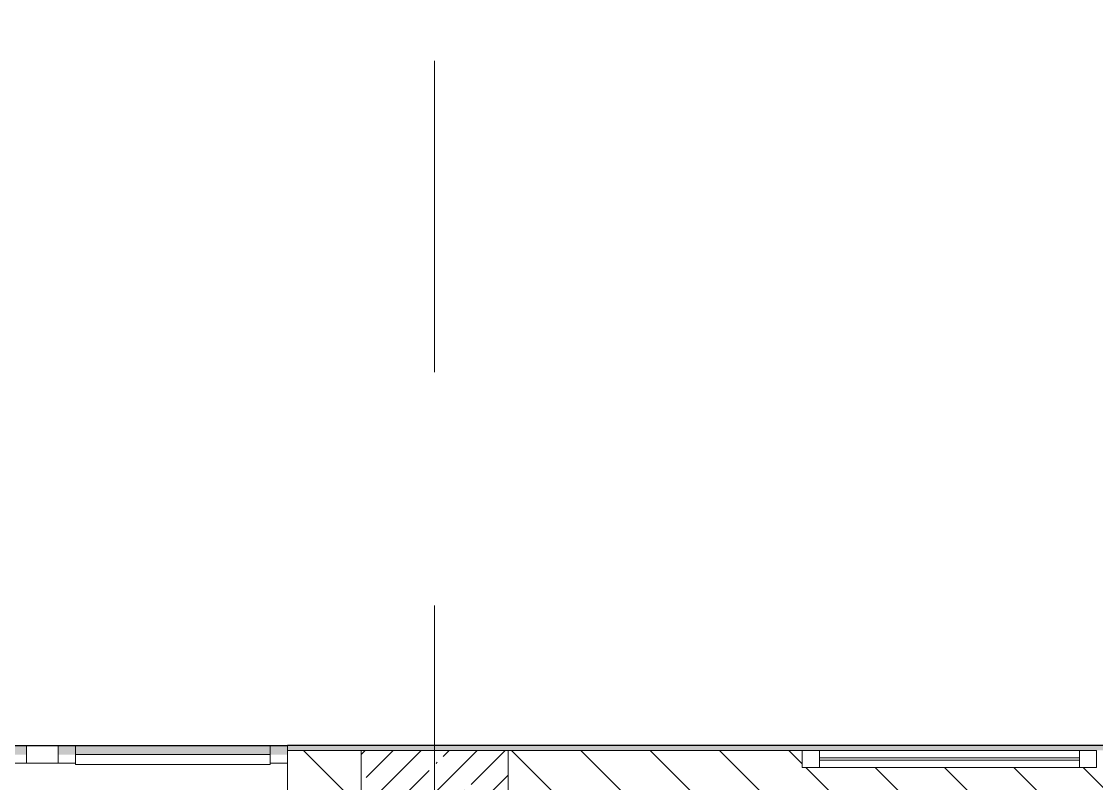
# Model space of a CAD drawing. Header units: millimetres. Extents: x -213547 to 415037, y -3642 to 106956.
# Drawn here: x 31690 to 36075, y 86951 to 90060 of the extents above; entities that cross this region are included whole.
import ezdxf

# ---------------------------------------------------------------- set-up
doc = ezdxf.new("R2010")
doc.units = ezdxf.units.MM
doc.linetypes.add('Осевая', pattern=[6350, 1270, -952.5, 3175, -952.5])
doc.layers.add('A-AREA-PATT-1', color=7, linetype='Continuous', lineweight=5, true_color=0xa5bae0, transparency=1)
for name, color, linetype, lineweight in [('A-FLOR', 7, 'Continuous', 9), ('A-GLAZ', 7, 'Continuous', 9), ('A-GLAZ-1', 7, 'Continuous', 5), ('A-GLAZ-CURT', 7, 'Continuous', 9), ('A-GLAZ-CURT-2', 7, 'Continuous', 20), ('A-GLAZ-CWMG', 7, 'Continuous', 9), ('A-GLAZ-CWMG-1', 7, 'Continuous', 20), ('A-WALL', 7, 'Continuous', 5), ('I-WALL', 7, 'Continuous', 5), ('S-COLS', 7, 'Continuous', 9), ('S-COLS-1', 7, 'Continuous', 5), ('Оси-2', 7, 'Осевая', 9)]:
    doc.layers.add(name, color=color, linetype=linetype, lineweight=lineweight)
doc.layers.add('A-WALL-1', color=9, linetype='Continuous', lineweight=5, true_color=0x808080)
doc.layers.add('A-WALL-FNSH-1', color=9, linetype='Continuous', lineweight=5, true_color=0x808080)
pattern_1 = [(135, (0, 0), (-141.4214, -141.4214), [])]

# ---------------------------------------------------------------- blocks, each defined once
blk = doc.blocks.new('BSC_Колонна _Прямоугольная - 600х600-V39-Объем проектирования 1 этажа')
at = {"layer": 'S-COLS-1'}
h = blk.add_hatch(dxfattribs=at)
h.set_pattern_fill('FP_65', color=256, style=0, pattern_type=2)
h.set_pattern_definition([(45, (-33310, -7600), (-114.04925, 114.04925), []), (45, (-33195.95, -7600), (-114.04925, 114.04925), [201.613, -40.323, 6.706, -33.617])])
h.paths.add_polyline_path([(300, -300), (300, 300), (-300, 300), (-300, -300)])
for p, q in [((300, 300), (-300, 300)), ((-300, 300), (-300, -300)), ((300, -300), (300, 300)), ((-300, -300), (300, -300))]:
    blk.add_line(p, q, dxfattribs=at)
blk = doc.blocks.new('Прямоугольный импост - 50 x 70 мм-V257-Объем проектирования 1 этажа')
at = {"layer": 'A-GLAZ-CWMG-1'}
for p, q in [((-70, 35), (0, 35)), ((-70, -35), (-70, 35)), ((0, 35), (0, -35)), ((0, -35), (-70, -35))]:
    blk.add_line(p, q, dxfattribs=at)
blk = doc.blocks.new('Системная панель - Стемалит - 40мм-31720939-Объем проектирования 1 этажа')
at = {"layer": 'A-GLAZ-CURT-2'}
for p, q in [((65, 35), (-65, 35)), ((-65, 35), (-65, -35)), ((65, -35), (65, 35)), ((-65, -35), (65, -35))]:
    blk.add_line(p, q, dxfattribs=at)
blk = doc.blocks.new('Прямоугольный импост - 50 x 70 мм-V259-Объем проектирования 1 этажа')
at = {"layer": 'A-GLAZ-CWMG-1'}
for p, q in [((-35, 35), (35, 35)), ((-35, -35), (-35, 35)), ((35, 35), (35, -35)), ((35, -35), (-35, -35))]:
    blk.add_line(p, q, dxfattribs=at)
blk = doc.blocks.new('Системная панель - Стекло - 40мм-V261-Объем проектирования 1 этажа')
at = {"layer": 'A-GLAZ-CURT-2'}
for p, q in [((397.5, 0), (-397.5, 0)), ((-397.5, 0), (-397.5, -40)), ((397.5, -40), (397.5, 0)), ((-397.5, -40), (397.5, -40))]:
    blk.add_line(p, q, dxfattribs=at)
blk = doc.blocks.new('Прямоугольный импост - 50 x 70 мм-V262-Объем проектирования 1 этажа')
at = {"layer": 'A-GLAZ-CWMG-1'}
for p, q in [((-35, 35), (35, 35)), ((-35, -35), (-35, 35)), ((35, 35), (35, -35)), ((35, -35), (-35, -35))]:
    blk.add_line(p, q, dxfattribs=at)
blk = doc.blocks.new('Прямоугольный импост - 50 x 70 мм-V263-Объем проектирования 1 этажа')
at = {"layer": 'A-GLAZ-CWMG'}
blk.add_line((32640, 7918), (31845, 7918), dxfattribs=at)
blk = doc.blocks.new('120_Окно_СКБ_1Ст - 120_Окно_СКБ_1Ст 400х1200 EI30-24228909-Объем проектирования 1 этажа')
at = {"layer": 'A-GLAZ'}
for p, q in [((-600, 30), (-600, 100)), ((-600, 100), (-530, 100)), ((-530, 100), (-530, 30)), ((530, 30), (530, 100)), ((530, 100), (600, 100)), ((600, 100), (600, 30)), ((-530, 30), (-600, 30)), ((600, 30), (530, 30))]:
    blk.add_line(p, q, dxfattribs=at)
at = {"layer": 'A-GLAZ-1'}
for p, q in [((600, 100), (-600, 100)), ((530, 70), (-530, 70)), ((530, 60), (-530, 60)), ((-600, 30), (600, 30))]:
    blk.add_line(p, q, dxfattribs=at)
blk = doc.blocks.new('1floor')
at = {"layer": 'A-AREA-PATT-1'}
h = blk.add_hatch(color=256, dxfattribs=at)
h.paths.add_polyline_path([(31605, 7883), (31645, 7883), (31645, 7918), (31575, 7918), (31575, 7883)])
h.paths.add_polyline_path([(32686.2, 7883), (32710, 7883), (32710, 7918), (31775, 7918), (31775, 7883), (32640, 7883)])
h.paths.add_polyline_path([(30210, 7883), (30280, 7883), (30280, 7918), (30210, 7918), (30210, 7900)])
h.paths.add_polyline_path([(38495, 7920.5), (38515, 7921.4), (38515, 7931), (38495, 7931), (38495, 7927.1)])
h.paths.add_polyline_path([(38494.5, 10669), (38514.5, 10669), (38514.5, 10679.5), (38494.5, 10679.5)])
at = {"layer": 'I-WALL'}
h = blk.add_hatch(dxfattribs=at)
h.set_pattern_fill('FP_191', color=256, style=0, pattern_type=2)
h.set_pattern_definition([(0, (0, 0), (243.84, 60.96), [20.117, -162.763, 20.117, -162.763, -975.36]), (0, (0, 0), (243.84, 60.96), [-365.76, 20.117, -345.643, 20.117, -162.763, -426.72]), (0, (0, 0), (243.84, 60.96), [-914.4, 20.117, -101.803, 20.117, -284.683]), (120, (91.44, 30.48), (-174.71291, 180.69163), [20.117, -162.763, 20.117, -162.763, -975.36]), (120, (91.44, 30.48), (-174.71291, 180.69163), [-365.76, 20.117, -345.643, 20.117, -162.763, -426.72]), (120, (91.44, 30.48), (-174.71291, 180.69163), [-914.4, 20.117, -101.803, 20.117, -284.683]), (240, (121.92, 152.4), (-69.12709, -241.65163), [20.117, -162.763, 20.117, -162.763, -975.36]), (240, (121.92, 152.4), (-69.12709, -241.65163), [-365.76, 20.117, -345.643, 20.117, -162.763, -426.72]), (240, (121.92, 152.4), (-69.12709, -241.65163), [-914.4, 20.117, -101.803, 20.117, -284.683])])
h.paths.add_polyline_path([(29409.7, 7900), (30210, 7900), (30210, 7920), (25010, 7920), (25010, 7900), (29209.7, 7900)])
h.paths.add_polyline_path([(38490, 7900), (38540, 7900), (38540, 7920), (32710, 7920), (32710, 7900), (38469.9, 7900)])
h.paths.add_polyline_path([(22370.9, 7900), (22510, 7900), (22510, 7920), (20220, 7920), (20220, 7900), (21910, 7900)])
h = blk.add_hatch(dxfattribs=at)
h.set_pattern_fill('FP_23', color=256, style=0, pattern_type=2)
h.set_pattern_definition(pattern_1)
h.paths.add_polyline_path([(33010, 7700), (33010, 7900), (32710, 7900), (32710, 7700), (32991.3, 7700)])
h.paths.add_polyline_path([(30210, 7700), (30210, 7900), (29809.7, 7900), (29809.7, 7700), (29829.7, 7700)])
h = blk.add_hatch(dxfattribs=at)
h.set_pattern_fill('FP_23', color=256, style=0, pattern_type=2)
h.set_pattern_definition(pattern_1)
h.paths.add_polyline_path([(33610, 7700), (37990, 7700), (37990, 7900), (36010, 7900), (36010, 7830), (34810, 7830), (34810, 7900), (33610, 7900), (33610, 7730.7)])
at = {"layer": 'A-FLOR'}
for p, q in [((38495, 7920), (30212.1, 7920)), ((32710, 7848), (32710, 7680))]:
    blk.add_line(p, q, dxfattribs=at)
at = {"layer": 'A-WALL'}
blk.add_line((34810, 7900), (33610, 7900), dxfattribs=at)
at = {"layer": 'A-WALL-1'}
for p, q in [((32710, 7920), (32710, 7848)), ((33010, 7900), (32710, 7900))]:
    blk.add_line(p, q, dxfattribs=at)
at = {"layer": 'A-WALL-FNSH-1'}
for p, q in [((38519, 7921), (32710, 7921)), ((32710, 7921), (32710, 7920))]:
    blk.add_line(p, q, dxfattribs=at)
at = {"layer": 'Оси-2'}
blk.add_line((33310, 3093.7), (33310, 22398.1), dxfattribs=at)
at = {"layer": 'A-GLAZ', "color": 3}
blk.add_blockref('120_Окно_СКБ_1Ст - 120_Окно_СКБ_1Ст 400х1200 EI30-24228909-Объем проектирования 1 этажа', (35410, 7800), dxfattribs=at)
at = {"layer": 'A-GLAZ-CURT'}
for name, p in [('Системная панель - Стемалит - 40мм-31720939-Объем проектирования 1 этажа', (31710, 7883)), ('Системная панель - Стекло - 40мм-V261-Объем проектирования 1 этажа', (32242.5, 7883))]:
    blk.add_blockref(name, p, dxfattribs=at)
at = {"layer": 'A-GLAZ-CWMG', "extrusion": (0, 0, -1), "rotation": 180}
for name, p in [('Прямоугольный импост - 50 x 70 мм-V259-Объем проектирования 1 этажа', (-31610, 7883)), ('Прямоугольный импост - 50 x 70 мм-V262-Объем проектирования 1 этажа', (-31810, 7883)), ('Прямоугольный импост - 50 x 70 мм-V257-Объем проектирования 1 этажа', (-32710, 7883))]:
    blk.add_blockref(name, p, dxfattribs=at)
at = {"layer": 'A-GLAZ-CWMG'}
blk.add_blockref('Прямоугольный импост - 50 x 70 мм-V263-Объем проектирования 1 этажа', (0, 0), dxfattribs=at)
at = {"layer": 'S-COLS'}
blk.add_blockref('BSC_Колонна _Прямоугольная - 600х600-V39-Объем проектирования 1 этажа', (33310, 7600), dxfattribs=at)

msp = doc.modelspace()

# ---------------------------------------------------------------- block references
msp.add_blockref('1floor', (64.7, 79186.1))

doc.saveas('drawing.dxf')
